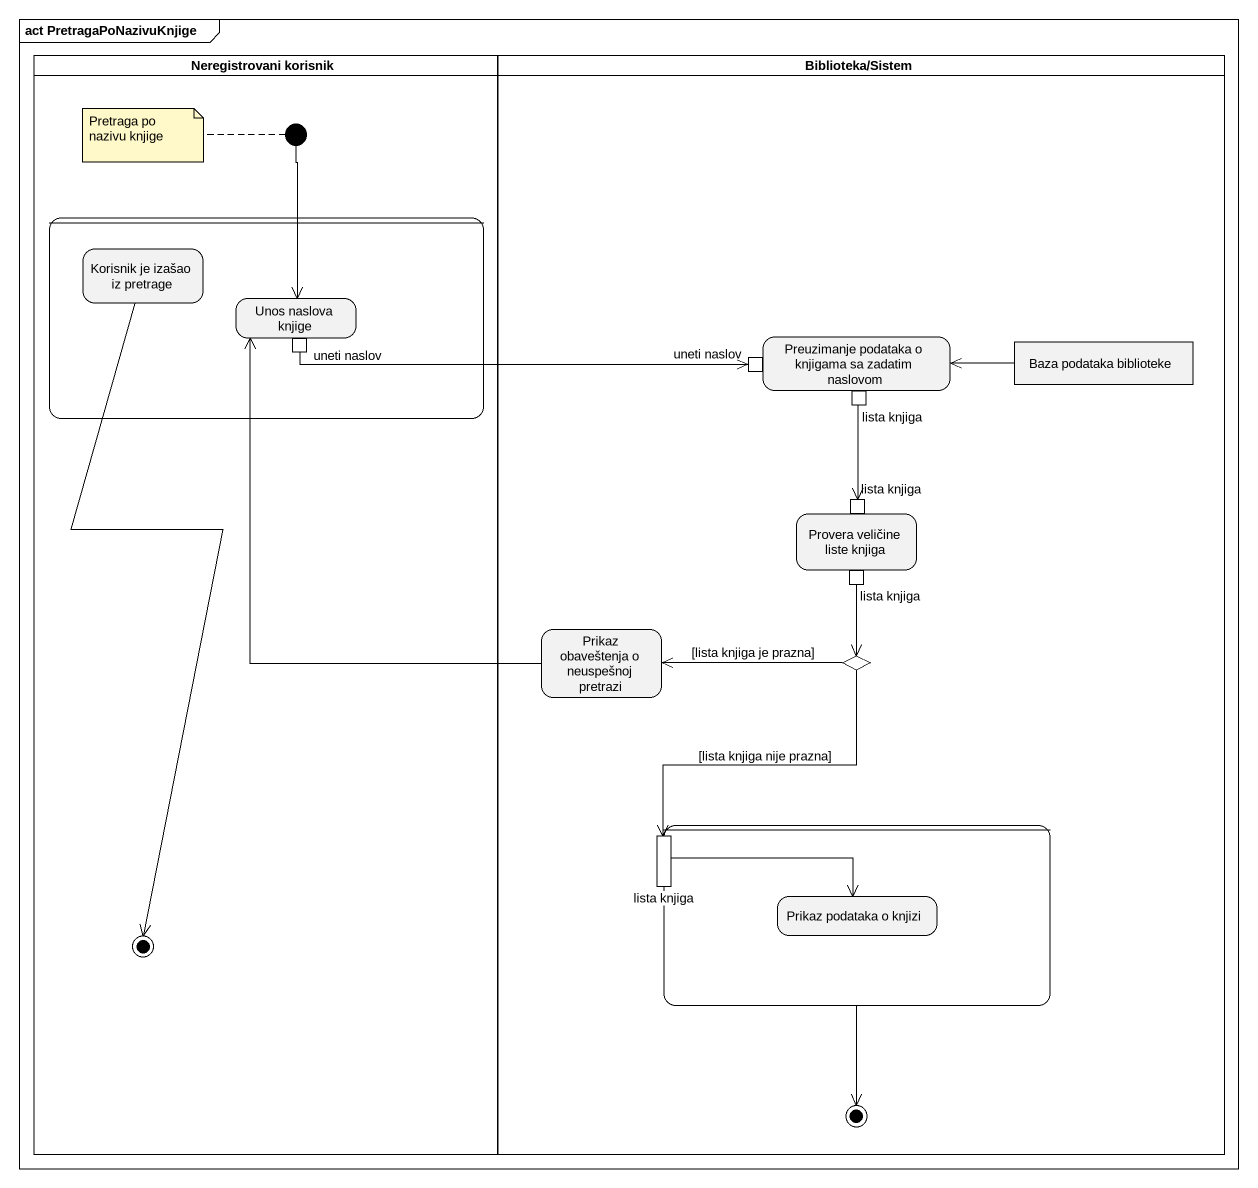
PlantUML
@startuml
mainframe act PretragaPoNazivuKnjige
hide empty description
state "Neregistrovani korisnik" as Neregistrovani_korisnik <<partition>> {
  state initial1 <<start>>
  state " " as state1 {
    state "Korisnik je izašao iz pretrage" as Korisnik_je_izašao_iz
    state "Unos naslova knjige" as Unos_naslova_knjige {
      state "uneti naslov" as uneti_naslov <<outputPin>>
    }
  }
  state final1 <<end>>
}
state "Biblioteka/Sistem" as Biblioteka_Sistem <<partition>> {
  state "Preuzimanje podataka o knjigama sa zadatim naslovom" as Preuzimanje_podataka_o {
    state "uneti naslov" as uneti_naslov_2 <<inputPin>>
    state "lista knjiga" as lista_knjiga <<outputPin>>
  }
  state "Baza podataka biblioteke" as Baza_podataka_biblioteke <<object>>
  state "Provera veličine liste knjiga" as Provera_veličine_liste {
    state "lista knjiga" as lista_knjiga_2 <<inputPin>>
    state "lista knjiga" as lista_knjiga_3 <<outputPin>>
  }
  state "Prikaz obaveštenja o neuspešnoj pretrazi" as Prikaz_obaveštenja_o
  state choice1 <<choice>>
  state " " as state2 {
    state "lista knjiga" as lista_knjiga_4 <<inputPin>>
    state "Prikaz podataka o knjizi" as Prikaz_podataka_o_knjizi
  }
  state2 --> [*]
}
initial1 --> Unos_naslova_knjige
Korisnik_je_izašao_iz --> final1
uneti_naslov -right-> uneti_naslov_2
Baza_podataka_biblioteke -left-> Preuzimanje_podataka_o
lista_knjiga --> lista_knjiga_2
lista_knjiga_3 --> choice1
Prikaz_obaveštenja_o -up-> Unos_naslova_knjige
choice1 -left-> Prikaz_obaveštenja_o : [lista knjiga je prazna]
choice1 --> lista_knjiga_4 : [lista knjiga nije prazna]
lista_knjiga_4 -right-> Prikaz_podataka_o_knjizi
note left of initial1 : Pretraga po nazivu knjige
@enduml
